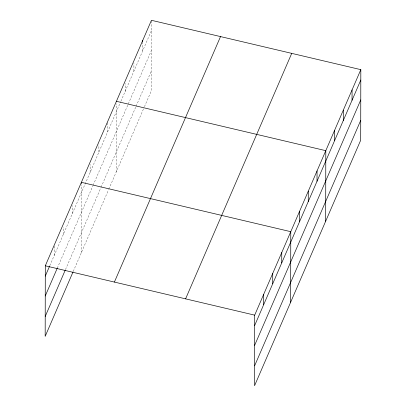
<?xml version="1.0" encoding="UTF-8"?>
<svg xmlns="http://www.w3.org/2000/svg" width="406" height="406" viewBox="0 0 406 406"><rect width="100%" height="100%" fill="white"/><g stroke="black" fill="none" stroke-linecap="round" stroke-linejoin="round"><path stroke-width="0.3" stroke-dasharray="2.03 1.52" d="M54.308 255.267L54.323 245.528M63.326 234.399L63.341 227.096M72.349 213.536L72.359 205.624M81.266 252.877L81.383 184.755M90.127 172.413L90.137 164.501M98.881 152.164L98.891 144.861M107.636 131.909L107.651 122.17M116.289 171.865L116.405 103.743M125.149 91.406L125.16 83.494M133.904 71.151L133.919 63.24M142.658 50.897L142.673 41.772M151.433 20.909L151.311 90.858L143.805 108.214M49.796 265.702L120.643 101.82M120.897 101.241L151.418 30.648M57.276 268.183L92.842 185.918M93.091 185.339L151.382 50.517M65.513 269.523L100.81 187.871M101.064 187.293L135.832 106.864M136.086 106.286L151.347 70.984M73.247 271.426L108.534 189.805M108.783 189.226L143.557 108.793"/><path stroke-width="0.61" d="M360.822 69.654L254.689 315.142L254.567 385.7L360.695 140.212L360.822 69.654L151.433 20.3L45.305 265.788L45.178 336.346L72.994 272.005M81.383 183.537L81.388 182.324L290.772 231.679L290.65 302.237M142.673 41.772L142.679 40.554M263.692 304.622L263.712 294.279M272.715 283.758L272.73 273.411M281.734 262.89L281.754 252.547M299.511 221.772L299.532 211.424M308.266 201.518L308.286 191.175M317.025 181.264L317.04 170.921M325.673 221.224L325.8 150.667L116.41 101.312M334.534 140.76L334.554 130.417M343.293 120.506L343.309 110.163M352.048 100.257L352.063 89.909M45.284 276.136L49.542 266.28M45.249 296.004L57.276 268.183M45.213 316.472L65.259 270.102M114.401 282.074L220.529 36.586M185.593 298.857L291.721 53.369M254.674 325.49L360.802 80.002M254.638 345.359L360.767 99.871M254.603 365.831L360.731 120.343M45.305 265.788L254.689 315.142"/></g></svg>
